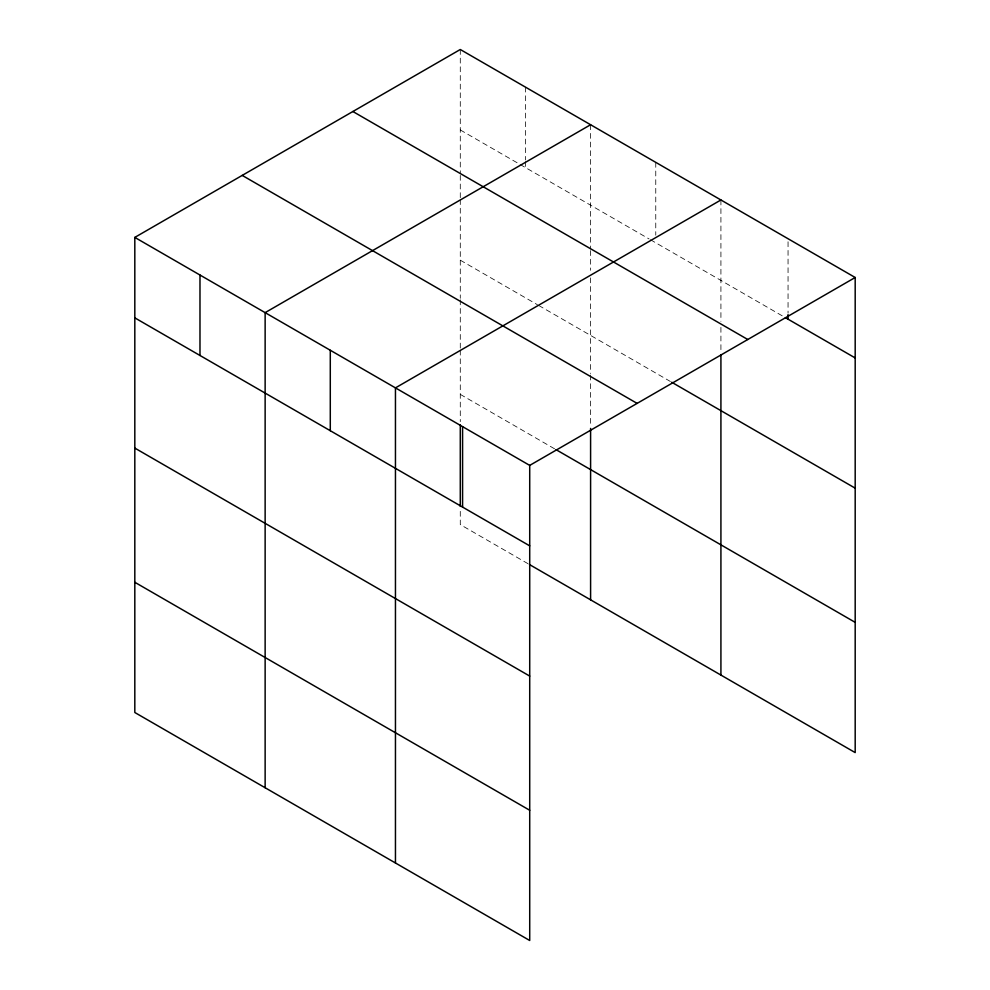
<?xml version="1.0" encoding="UTF-8"?>
<svg xmlns="http://www.w3.org/2000/svg" width="990" height="990" viewBox="0 0 990 990"><rect width="100%" height="100%" fill="white"/><g stroke="black" fill="none" stroke-linecap="round" stroke-linejoin="round"><path stroke-width="0.74" stroke-dasharray="4.95 3.71" d="M460.288 129.95L518.797 163.721M520.121 164.488L649.106 238.961M650.442 239.728L782.781 316.144M460.288 260.184L537.409 304.71M538.746 305.477L670.391 381.484M460.288 394.367L554.697 448.878M528.103 563.755L460.288 524.601L460.288 507.944M788.052 241.77L788.052 313.112M720.918 199.98L720.918 321.305M720.918 327.368L720.918 353.108M655.764 162.36L655.764 235.212M590.597 124.74L590.597 249.096M590.597 250.619L590.597 270.307M590.597 277.868L590.597 373.539M590.597 375.061L590.597 426.913M525.442 87.12L525.442 159.972M525.442 161.494L525.442 167.57M460.288 49.5L460.288 173.869M460.288 175.379L460.288 198.099M460.288 199.609L460.288 298.299M460.288 299.822L460.288 348.616M460.288 350.151L460.288 421.629"/><path stroke-width="1.49" d="M134.813 237.402L529.712 465.399L529.712 940.5L134.813 712.503L134.813 237.402L460.288 49.5L855.187 277.497L855.187 752.598L529.427 564.523M590.597 124.74L265.134 312.642L265.134 787.743M720.918 199.98L395.456 387.882L395.456 862.983M529.712 465.399L855.187 277.497M785.416 317.666L855.187 357.935M352.886 111.511L747.784 339.508M671.715 382.251L855.187 488.169M242.216 175.403L637.115 403.388M556.021 449.646L855.187 622.351M134.813 317.852L529.712 545.849M134.813 448.086L529.712 676.083M134.813 582.269L529.712 810.265M788.052 314.622L788.052 319.176M720.918 354.63L720.918 675.081M590.597 428.435L590.597 599.841M462.578 426.641L462.578 507.09M460.288 424.648L460.288 506.422M330.289 350.262L330.289 430.712M199.98 275.022L199.98 355.472"/></g></svg>
